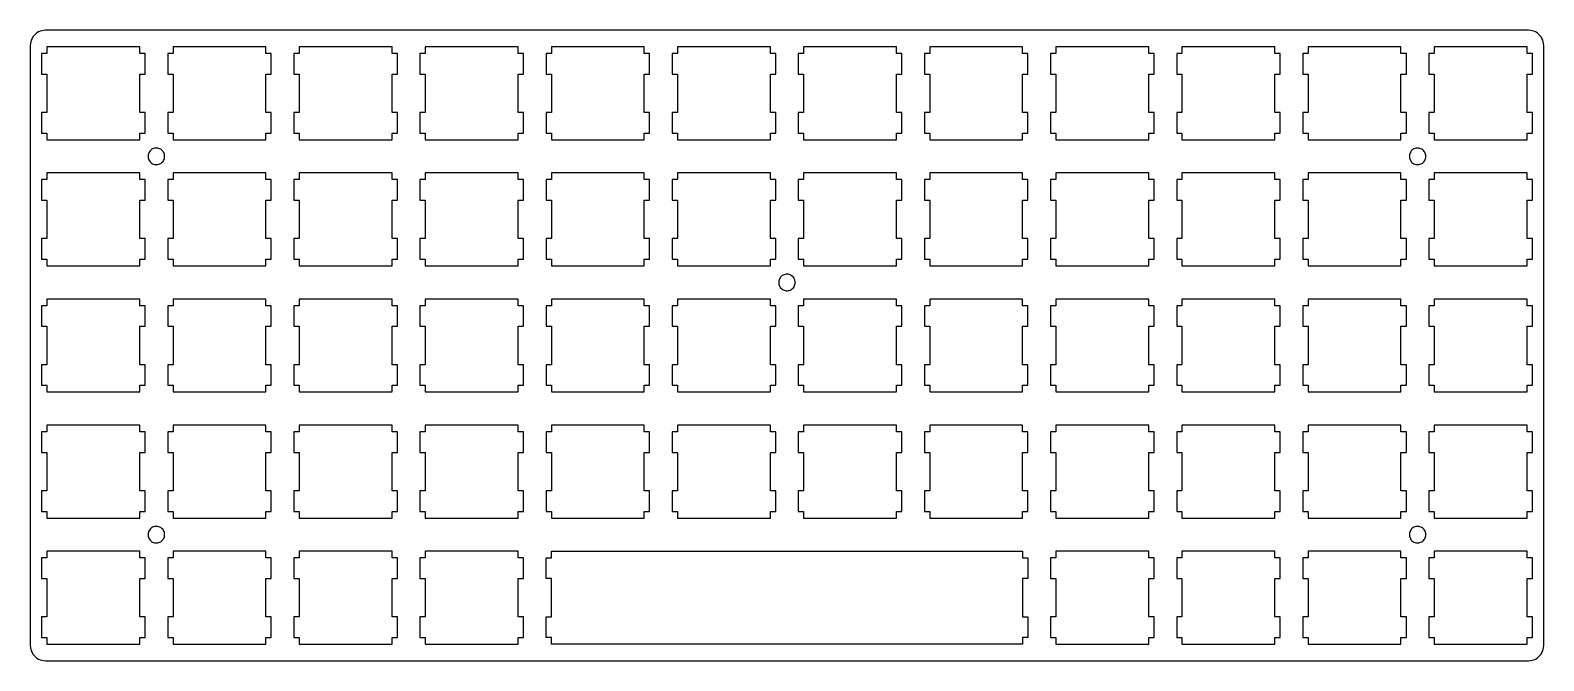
# Model space of a CAD drawing. Header units: millimetres. Extents: x -64 to 164, y 0 to 95.
import ezdxf

# ---------------------------------------------------------------- set-up
doc = ezdxf.new("R2010")
doc.units = ezdxf.units.MM
doc.layers.get('0').update_dxf_attribs({"linetype": 'CONTINUOUS'})

msp = doc.modelspace()

# ---------------------------------------------------------------- linework, layer by layer
for points in [[(164.15, 2.29), (164.15, 92.71), (164.13, 92.99), (164.08, 93.26), (164, 93.52), (163.88, 93.78), (163.74, 94.01), (163.57, 94.23), (163.37, 94.43), (163.16, 94.6), (162.92, 94.74), (162.67, 94.85), (162.41, 94.93), (162.13, 94.98), (161.86, 95), (-61.57, 95), (-61.84, 94.98), (-62.12, 94.93), (-62.38, 94.85), (-62.63, 94.74), (-62.87, 94.6), (-63.08, 94.43), (-63.28, 94.23), (-63.45, 94.01), (-63.59, 93.78), (-63.71, 93.52), (-63.79, 93.26), (-63.84, 92.99), (-63.85, 92.71), (-63.85, 2.29), (-63.84, 2.01), (-63.79, 1.74), (-63.71, 1.48), (-63.59, 1.22), (-63.45, 0.99), (-63.28, 0.77), (-63.08, 0.57), (-62.87, 0.4), (-62.63, 0.26), (-62.38, 0.15), (-62.12, 0.07), (-61.84, 0.02), (-61.57, 0), (161.86, 0), (162.13, 0.02), (162.41, 0.07), (162.67, 0.15), (162.92, 0.26), (163.16, 0.4), (163.37, 0.57), (163.57, 0.77), (163.74, 0.99), (163.88, 1.22), (164, 1.48), (164.08, 1.74), (164.13, 2.01)], [(-46.55, 88.4), (-46.55, 91.5), (-47.36, 91.5), (-47.36, 92.5), (-61.35, 92.5), (-61.35, 91.5), (-62.15, 91.5), (-62.15, 88.4), (-61.35, 88.4), (-61.35, 82.6), (-62.15, 82.6), (-62.15, 79.5), (-61.35, 79.5), (-61.35, 78.5), (-47.36, 78.5), (-47.36, 79.5), (-46.55, 79.5), (-46.55, 82.6), (-47.36, 82.6), (-47.36, 88.4)], [(-27.55, 88.4), (-27.55, 91.5), (-28.36, 91.5), (-28.36, 92.5), (-42.35, 92.5), (-42.35, 91.5), (-43.15, 91.5), (-43.15, 88.4), (-42.35, 88.4), (-42.35, 82.6), (-43.15, 82.6), (-43.15, 79.5), (-42.35, 79.5), (-42.35, 78.5), (-28.36, 78.5), (-28.36, 79.5), (-27.55, 79.5), (-27.55, 82.6), (-28.36, 82.6), (-28.36, 88.4)], [(-8.55, 88.4), (-8.55, 91.5), (-9.36, 91.5), (-9.36, 92.5), (-23.35, 92.5), (-23.35, 91.5), (-24.15, 91.5), (-24.15, 88.4), (-23.35, 88.4), (-23.35, 82.6), (-24.15, 82.6), (-24.15, 79.5), (-23.35, 79.5), (-23.35, 78.5), (-9.36, 78.5), (-9.36, 79.5), (-8.55, 79.5), (-8.55, 82.6), (-9.36, 82.6), (-9.36, 88.4)], [(10.45, 88.4), (10.45, 91.5), (9.64, 91.5), (9.64, 92.5), (-4.35, 92.5), (-4.35, 91.5), (-5.15, 91.5), (-5.15, 88.4), (-4.35, 88.4), (-4.35, 82.6), (-5.15, 82.6), (-5.15, 79.5), (-4.35, 79.5), (-4.35, 78.5), (9.64, 78.5), (9.64, 79.5), (10.45, 79.5), (10.45, 82.6), (9.64, 82.6), (9.64, 88.4)], [(29.45, 88.4), (29.45, 91.5), (28.64, 91.5), (28.64, 92.5), (14.65, 92.5), (14.65, 91.5), (13.85, 91.5), (13.85, 88.4), (14.65, 88.4), (14.65, 82.6), (13.85, 82.6), (13.85, 79.5), (14.65, 79.5), (14.65, 78.5), (28.64, 78.5), (28.64, 79.5), (29.45, 79.5), (29.45, 82.6), (28.64, 82.6), (28.64, 88.4)], [(48.45, 88.4), (48.45, 91.5), (47.64, 91.5), (47.64, 92.5), (33.65, 92.5), (33.65, 91.5), (32.85, 91.5), (32.85, 88.4), (33.65, 88.4), (33.65, 82.6), (32.85, 82.6), (32.85, 79.5), (33.65, 79.5), (33.65, 78.5), (47.64, 78.5), (47.64, 79.5), (48.45, 79.5), (48.45, 82.6), (47.64, 82.6), (47.64, 88.4)], [(67.45, 88.4), (67.45, 91.5), (66.64, 91.5), (66.64, 92.5), (52.65, 92.5), (52.65, 91.5), (51.85, 91.5), (51.85, 88.4), (52.65, 88.4), (52.65, 82.6), (51.85, 82.6), (51.85, 79.5), (52.65, 79.5), (52.65, 78.5), (66.64, 78.5), (66.64, 79.5), (67.45, 79.5), (67.45, 82.6), (66.64, 82.6), (66.64, 88.4)], [(86.45, 88.4), (86.45, 91.5), (85.64, 91.5), (85.64, 92.5), (71.65, 92.5), (71.65, 91.5), (70.85, 91.5), (70.85, 88.4), (71.65, 88.4), (71.65, 82.6), (70.85, 82.6), (70.85, 79.5), (71.65, 79.5), (71.65, 78.5), (85.64, 78.5), (85.64, 79.5), (86.45, 79.5), (86.45, 82.6), (85.64, 82.6), (85.64, 88.4)], [(105.45, 88.4), (105.45, 91.5), (104.64, 91.5), (104.64, 92.5), (90.65, 92.5), (90.65, 91.5), (89.85, 91.5), (89.85, 88.4), (90.65, 88.4), (90.65, 82.6), (89.85, 82.6), (89.85, 79.5), (90.65, 79.5), (90.65, 78.5), (104.64, 78.5), (104.64, 79.5), (105.45, 79.5), (105.45, 82.6), (104.64, 82.6), (104.64, 88.4)], [(124.45, 88.4), (124.45, 91.5), (123.64, 91.5), (123.64, 92.5), (109.65, 92.5), (109.65, 91.5), (108.85, 91.5), (108.85, 88.4), (109.65, 88.4), (109.65, 82.6), (108.85, 82.6), (108.85, 79.5), (109.65, 79.5), (109.65, 78.5), (123.64, 78.5), (123.64, 79.5), (124.45, 79.5), (124.45, 82.6), (123.64, 82.6), (123.64, 88.4)], [(143.45, 88.4), (143.45, 91.5), (142.64, 91.5), (142.64, 92.5), (128.65, 92.5), (128.65, 91.5), (127.85, 91.5), (127.85, 88.4), (128.65, 88.4), (128.65, 82.6), (127.85, 82.6), (127.85, 79.5), (128.65, 79.5), (128.65, 78.5), (142.64, 78.5), (142.64, 79.5), (143.45, 79.5), (143.45, 82.6), (142.64, 82.6), (142.64, 88.4)], [(162.45, 88.4), (162.45, 91.5), (161.64, 91.5), (161.64, 92.5), (147.65, 92.5), (147.65, 91.5), (146.85, 91.5), (146.85, 88.4), (147.65, 88.4), (147.65, 82.6), (146.85, 82.6), (146.85, 79.5), (147.65, 79.5), (147.65, 78.5), (161.64, 78.5), (161.64, 79.5), (162.45, 79.5), (162.45, 82.6), (161.64, 82.6), (161.64, 88.4)], [(-43.62, 76.16), (-43.65, 76.32), (-43.7, 76.47), (-43.77, 76.61), (-43.85, 76.75), (-43.96, 76.87), (-44.08, 76.98), (-44.21, 77.07), (-44.35, 77.14), (-44.5, 77.2), (-44.66, 77.23), (-44.81, 77.25), (-44.98, 77.24), (-45.13, 77.22), (-45.29, 77.17), (-45.43, 77.11), (-45.57, 77.03), (-45.7, 76.93), (-45.81, 76.81), (-45.9, 76.68), (-45.98, 76.54), (-46.04, 76.39), (-46.08, 76.24), (-46.1, 76.08), (-46.1, 75.92), (-46.08, 75.76), (-46.04, 75.61), (-45.98, 75.46), (-45.9, 75.32), (-45.81, 75.19), (-45.7, 75.07), (-45.57, 74.97), (-45.43, 74.89), (-45.29, 74.83), (-45.13, 74.78), (-44.98, 74.76), (-44.81, 74.75), (-44.66, 74.77), (-44.5, 74.8), (-44.35, 74.86), (-44.21, 74.93), (-44.08, 75.02), (-43.96, 75.13), (-43.85, 75.25), (-43.77, 75.39), (-43.7, 75.53), (-43.65, 75.68), (-43.62, 75.84), (-43.61, 76)], [(146.38, 76.16), (146.35, 76.32), (146.3, 76.47), (146.23, 76.61), (146.15, 76.75), (146.04, 76.87), (145.92, 76.98), (145.79, 77.07), (145.65, 77.14), (145.5, 77.2), (145.34, 77.23), (145.19, 77.25), (145.03, 77.24), (144.87, 77.22), (144.71, 77.17), (144.57, 77.11), (144.43, 77.03), (144.3, 76.93), (144.19, 76.81), (144.1, 76.68), (144.02, 76.54), (143.96, 76.39), (143.92, 76.24), (143.9, 76.08), (143.9, 75.92), (143.92, 75.76), (143.96, 75.61), (144.02, 75.46), (144.1, 75.32), (144.19, 75.19), (144.3, 75.07), (144.43, 74.97), (144.57, 74.89), (144.71, 74.83), (144.87, 74.78), (145.03, 74.76), (145.19, 74.75), (145.34, 74.77), (145.5, 74.8), (145.65, 74.86), (145.79, 74.93), (145.92, 75.02), (146.04, 75.13), (146.15, 75.25), (146.23, 75.39), (146.3, 75.53), (146.35, 75.68), (146.38, 75.84), (146.4, 76)], [(-46.55, 69.4), (-46.55, 72.5), (-47.36, 72.5), (-47.36, 73.5), (-61.35, 73.5), (-61.35, 72.5), (-62.15, 72.5), (-62.15, 69.4), (-61.35, 69.4), (-61.35, 63.6), (-62.15, 63.6), (-62.15, 60.5), (-61.35, 60.5), (-61.35, 59.5), (-47.36, 59.5), (-47.36, 60.5), (-46.55, 60.5), (-46.55, 63.6), (-47.36, 63.6), (-47.36, 69.4)], [(-27.55, 69.4), (-27.55, 72.5), (-28.36, 72.5), (-28.36, 73.5), (-42.35, 73.5), (-42.35, 72.5), (-43.15, 72.5), (-43.15, 69.4), (-42.35, 69.4), (-42.35, 63.6), (-43.15, 63.6), (-43.15, 60.5), (-42.35, 60.5), (-42.35, 59.5), (-28.36, 59.5), (-28.36, 60.5), (-27.55, 60.5), (-27.55, 63.6), (-28.36, 63.6), (-28.36, 69.4)], [(-8.55, 69.4), (-8.55, 72.5), (-9.36, 72.5), (-9.36, 73.5), (-23.35, 73.5), (-23.35, 72.5), (-24.15, 72.5), (-24.15, 69.4), (-23.35, 69.4), (-23.35, 63.6), (-24.15, 63.6), (-24.15, 60.5), (-23.35, 60.5), (-23.35, 59.5), (-9.36, 59.5), (-9.36, 60.5), (-8.55, 60.5), (-8.55, 63.6), (-9.36, 63.6), (-9.36, 69.4)], [(10.45, 69.4), (10.45, 72.5), (9.64, 72.5), (9.64, 73.5), (-4.35, 73.5), (-4.35, 72.5), (-5.15, 72.5), (-5.15, 69.4), (-4.35, 69.4), (-4.35, 63.6), (-5.15, 63.6), (-5.15, 60.5), (-4.35, 60.5), (-4.35, 59.5), (9.64, 59.5), (9.64, 60.5), (10.45, 60.5), (10.45, 63.6), (9.64, 63.6), (9.64, 69.4)], [(29.45, 69.4), (29.45, 72.5), (28.64, 72.5), (28.64, 73.5), (14.65, 73.5), (14.65, 72.5), (13.85, 72.5), (13.85, 69.4), (14.65, 69.4), (14.65, 63.6), (13.85, 63.6), (13.85, 60.5), (14.65, 60.5), (14.65, 59.5), (28.64, 59.5), (28.64, 60.5), (29.45, 60.5), (29.45, 63.6), (28.64, 63.6), (28.64, 69.4)], [(48.45, 69.4), (48.45, 72.5), (47.64, 72.5), (47.64, 73.5), (33.65, 73.5), (33.65, 72.5), (32.85, 72.5), (32.85, 69.4), (33.65, 69.4), (33.65, 63.6), (32.85, 63.6), (32.85, 60.5), (33.65, 60.5), (33.65, 59.5), (47.64, 59.5), (47.64, 60.5), (48.45, 60.5), (48.45, 63.6), (47.64, 63.6), (47.64, 69.4)], [(67.45, 69.4), (67.45, 72.5), (66.64, 72.5), (66.64, 73.5), (52.65, 73.5), (52.65, 72.5), (51.85, 72.5), (51.85, 69.4), (52.65, 69.4), (52.65, 63.6), (51.85, 63.6), (51.85, 60.5), (52.65, 60.5), (52.65, 59.5), (66.64, 59.5), (66.64, 60.5), (67.45, 60.5), (67.45, 63.6), (66.64, 63.6), (66.64, 69.4)], [(86.45, 69.4), (86.45, 72.5), (85.64, 72.5), (85.64, 73.5), (71.65, 73.5), (71.65, 72.5), (70.85, 72.5), (70.85, 69.4), (71.65, 69.4), (71.65, 63.6), (70.85, 63.6), (70.85, 60.5), (71.65, 60.5), (71.65, 59.5), (85.64, 59.5), (85.64, 60.5), (86.45, 60.5), (86.45, 63.6), (85.64, 63.6), (85.64, 69.4)], [(105.45, 69.4), (105.45, 72.5), (104.64, 72.5), (104.64, 73.5), (90.65, 73.5), (90.65, 72.5), (89.85, 72.5), (89.85, 69.4), (90.65, 69.4), (90.65, 63.6), (89.85, 63.6), (89.85, 60.5), (90.65, 60.5), (90.65, 59.5), (104.64, 59.5), (104.64, 60.5), (105.45, 60.5), (105.45, 63.6), (104.64, 63.6), (104.64, 69.4)], [(123.64, 63.6), (123.64, 69.4), (124.45, 69.4), (124.45, 72.5), (123.64, 72.5), (123.64, 73.5), (109.65, 73.5), (109.65, 72.5), (108.85, 72.5), (108.85, 69.4), (109.65, 69.4), (109.65, 63.6), (108.85, 63.6), (108.85, 60.5), (109.65, 60.5), (109.65, 59.5), (123.64, 59.5), (123.64, 60.5), (124.45, 60.5), (124.45, 63.6)], [(143.45, 69.4), (143.45, 72.5), (142.64, 72.5), (142.64, 73.5), (128.65, 73.5), (128.65, 72.5), (127.85, 72.5), (127.85, 69.4), (128.65, 69.4), (128.65, 63.6), (127.85, 63.6), (127.85, 60.5), (128.65, 60.5), (128.65, 59.5), (142.64, 59.5), (142.64, 60.5), (143.45, 60.5), (143.45, 63.6), (142.64, 63.6), (142.64, 69.4)], [(161.64, 63.6), (161.64, 69.4), (162.45, 69.4), (162.45, 72.5), (161.64, 72.5), (161.64, 73.5), (147.65, 73.5), (147.65, 72.5), (146.85, 72.5), (146.85, 69.4), (147.65, 69.4), (147.65, 63.6), (146.85, 63.6), (146.85, 60.5), (147.65, 60.5), (147.65, 59.5), (161.64, 59.5), (161.64, 60.5), (162.45, 60.5), (162.45, 63.6)], [(51.38, 57.16), (51.35, 57.32), (51.3, 57.47), (51.23, 57.61), (51.15, 57.75), (51.04, 57.87), (50.92, 57.98), (50.79, 58.07), (50.65, 58.14), (50.5, 58.2), (50.34, 58.23), (50.19, 58.25), (50.02, 58.24), (49.87, 58.22), (49.71, 58.17), (49.57, 58.11), (49.43, 58.03), (49.3, 57.93), (49.19, 57.81), (49.1, 57.68), (49.02, 57.54), (48.96, 57.39), (48.92, 57.24), (48.9, 57.08), (48.9, 56.92), (48.92, 56.76), (48.96, 56.61), (49.02, 56.46), (49.1, 56.32), (49.19, 56.19), (49.3, 56.07), (49.43, 55.97), (49.57, 55.89), (49.71, 55.83), (49.87, 55.78), (50.02, 55.76), (50.19, 55.75), (50.34, 55.77), (50.5, 55.8), (50.65, 55.86), (50.79, 55.93), (50.92, 56.02), (51.04, 56.13), (51.15, 56.25), (51.23, 56.39), (51.3, 56.53), (51.35, 56.68), (51.38, 56.84), (51.4, 57)], [(-46.55, 50.4), (-46.55, 53.5), (-47.36, 53.5), (-47.36, 54.5), (-61.35, 54.5), (-61.35, 53.5), (-62.15, 53.5), (-62.15, 50.4), (-61.35, 50.4), (-61.35, 44.6), (-62.15, 44.6), (-62.15, 41.5), (-61.35, 41.5), (-61.35, 40.5), (-47.36, 40.5), (-47.36, 41.5), (-46.55, 41.5), (-46.55, 44.6), (-47.36, 44.6), (-47.36, 50.4)], [(-27.55, 50.4), (-27.55, 53.5), (-28.36, 53.5), (-28.36, 54.5), (-42.35, 54.5), (-42.35, 53.5), (-43.15, 53.5), (-43.15, 50.4), (-42.35, 50.4), (-42.35, 44.6), (-43.15, 44.6), (-43.15, 41.5), (-42.35, 41.5), (-42.35, 40.5), (-28.36, 40.5), (-28.36, 41.5), (-27.55, 41.5), (-27.55, 44.6), (-28.36, 44.6), (-28.36, 50.4)], [(-8.55, 50.4), (-8.55, 53.5), (-9.36, 53.5), (-9.36, 54.5), (-23.35, 54.5), (-23.35, 53.5), (-24.15, 53.5), (-24.15, 50.4), (-23.35, 50.4), (-23.35, 44.6), (-24.15, 44.6), (-24.15, 41.5), (-23.35, 41.5), (-23.35, 40.5), (-9.36, 40.5), (-9.36, 41.5), (-8.55, 41.5), (-8.55, 44.6), (-9.36, 44.6), (-9.36, 50.4)], [(10.45, 50.4), (10.45, 53.5), (9.64, 53.5), (9.64, 54.5), (-4.35, 54.5), (-4.35, 53.5), (-5.15, 53.5), (-5.15, 50.4), (-4.35, 50.4), (-4.35, 44.6), (-5.15, 44.6), (-5.15, 41.5), (-4.35, 41.5), (-4.35, 40.5), (9.64, 40.5), (9.64, 41.5), (10.45, 41.5), (10.45, 44.6), (9.64, 44.6), (9.64, 50.4)], [(29.45, 50.4), (29.45, 53.5), (28.64, 53.5), (28.64, 54.5), (14.65, 54.5), (14.65, 53.5), (13.85, 53.5), (13.85, 50.4), (14.65, 50.4), (14.65, 44.6), (13.85, 44.6), (13.85, 41.5), (14.65, 41.5), (14.65, 40.5), (28.64, 40.5), (28.64, 41.5), (29.45, 41.5), (29.45, 44.6), (28.64, 44.6), (28.64, 50.4)], [(48.45, 50.4), (48.45, 53.5), (47.64, 53.5), (47.64, 54.5), (33.65, 54.5), (33.65, 53.5), (32.85, 53.5), (32.85, 50.4), (33.65, 50.4), (33.65, 44.6), (32.85, 44.6), (32.85, 41.5), (33.65, 41.5), (33.65, 40.5), (47.64, 40.5), (47.64, 41.5), (48.45, 41.5), (48.45, 44.6), (47.64, 44.6), (47.64, 50.4)], [(67.45, 50.4), (67.45, 53.5), (66.64, 53.5), (66.64, 54.5), (52.65, 54.5), (52.65, 53.5), (51.85, 53.5), (51.85, 50.4), (52.65, 50.4), (52.65, 44.6), (51.85, 44.6), (51.85, 41.5), (52.65, 41.5), (52.65, 40.5), (66.64, 40.5), (66.64, 41.5), (67.45, 41.5), (67.45, 44.6), (66.64, 44.6), (66.64, 50.4)], [(86.45, 50.4), (86.45, 53.5), (85.64, 53.5), (85.64, 54.5), (71.65, 54.5), (71.65, 53.5), (70.85, 53.5), (70.85, 50.4), (71.65, 50.4), (71.65, 44.6), (70.85, 44.6), (70.85, 41.5), (71.65, 41.5), (71.65, 40.5), (85.64, 40.5), (85.64, 41.5), (86.45, 41.5), (86.45, 44.6), (85.64, 44.6), (85.64, 50.4)], [(105.45, 50.4), (105.45, 53.5), (104.64, 53.5), (104.64, 54.5), (90.65, 54.5), (90.65, 53.5), (89.85, 53.5), (89.85, 50.4), (90.65, 50.4), (90.65, 44.6), (89.85, 44.6), (89.85, 41.5), (90.65, 41.5), (90.65, 40.5), (104.64, 40.5), (104.64, 41.5), (105.45, 41.5), (105.45, 44.6), (104.64, 44.6), (104.64, 50.4)], [(123.64, 44.6), (123.64, 50.4), (124.45, 50.4), (124.45, 53.5), (123.64, 53.5), (123.64, 54.5), (109.65, 54.5), (109.65, 53.5), (108.85, 53.5), (108.85, 50.4), (109.65, 50.4), (109.65, 44.6), (108.85, 44.6), (108.85, 41.5), (109.65, 41.5), (109.65, 40.5), (123.64, 40.5), (123.64, 41.5), (124.45, 41.5), (124.45, 44.6)], [(143.45, 50.4), (143.45, 53.5), (142.64, 53.5), (142.64, 54.5), (128.65, 54.5), (128.65, 53.5), (127.85, 53.5), (127.85, 50.4), (128.65, 50.4), (128.65, 44.6), (127.85, 44.6), (127.85, 41.5), (128.65, 41.5), (128.65, 40.5), (142.64, 40.5), (142.64, 41.5), (143.45, 41.5), (143.45, 44.6), (142.64, 44.6), (142.64, 50.4)], [(161.64, 44.6), (161.64, 50.4), (162.45, 50.4), (162.45, 53.5), (161.64, 53.5), (161.64, 54.5), (147.65, 54.5), (147.65, 53.5), (146.85, 53.5), (146.85, 50.4), (147.65, 50.4), (147.65, 44.6), (146.85, 44.6), (146.85, 41.5), (147.65, 41.5), (147.65, 40.5), (161.64, 40.5), (161.64, 41.5), (162.45, 41.5), (162.45, 44.6)], [(-46.55, 31.4), (-46.55, 34.5), (-47.36, 34.5), (-47.36, 35.5), (-61.35, 35.5), (-61.35, 34.5), (-62.15, 34.5), (-62.15, 31.4), (-61.35, 31.4), (-61.35, 25.6), (-62.15, 25.6), (-62.15, 22.5), (-61.35, 22.5), (-61.35, 21.5), (-47.36, 21.5), (-47.36, 22.5), (-46.55, 22.5), (-46.55, 25.6), (-47.36, 25.6), (-47.36, 31.4)], [(-27.55, 31.4), (-27.55, 34.5), (-28.36, 34.5), (-28.36, 35.5), (-42.35, 35.5), (-42.35, 34.5), (-43.15, 34.5), (-43.15, 31.4), (-42.35, 31.4), (-42.35, 25.6), (-43.15, 25.6), (-43.15, 22.5), (-42.35, 22.5), (-42.35, 21.5), (-28.36, 21.5), (-28.36, 22.5), (-27.55, 22.5), (-27.55, 25.6), (-28.36, 25.6), (-28.36, 31.4)], [(-8.55, 31.4), (-8.55, 34.5), (-9.36, 34.5), (-9.36, 35.5), (-23.35, 35.5), (-23.35, 34.5), (-24.15, 34.5), (-24.15, 31.4), (-23.35, 31.4), (-23.35, 25.6), (-24.15, 25.6), (-24.15, 22.5), (-23.35, 22.5), (-23.35, 21.5), (-9.36, 21.5), (-9.36, 22.5), (-8.55, 22.5), (-8.55, 25.6), (-9.36, 25.6), (-9.36, 31.4)], [(10.45, 31.4), (10.45, 34.5), (9.64, 34.5), (9.64, 35.5), (-4.35, 35.5), (-4.35, 34.5), (-5.15, 34.5), (-5.15, 31.4), (-4.35, 31.4), (-4.35, 25.6), (-5.15, 25.6), (-5.15, 22.5), (-4.35, 22.5), (-4.35, 21.5), (9.64, 21.5), (9.64, 22.5), (10.45, 22.5), (10.45, 25.6), (9.64, 25.6), (9.64, 31.4)], [(28.64, 25.6), (28.64, 31.4), (29.45, 31.4), (29.45, 34.5), (28.64, 34.5), (28.64, 35.5), (14.65, 35.5), (14.65, 34.5), (13.85, 34.5), (13.85, 31.4), (14.65, 31.4), (14.65, 25.6), (13.85, 25.6), (13.85, 22.5), (14.65, 22.5), (14.65, 21.5), (28.64, 21.5), (28.64, 22.5), (29.45, 22.5), (29.45, 25.6)], [(48.45, 31.4), (48.45, 34.5), (47.64, 34.5), (47.64, 35.5), (33.65, 35.5), (33.65, 34.5), (32.85, 34.5), (32.85, 31.4), (33.65, 31.4), (33.65, 25.6), (32.85, 25.6), (32.85, 22.5), (33.65, 22.5), (33.65, 21.5), (47.64, 21.5), (47.64, 22.5), (48.45, 22.5), (48.45, 25.6), (47.64, 25.6), (47.64, 31.4)], [(66.64, 25.6), (66.64, 31.4), (67.45, 31.4), (67.45, 34.5), (66.64, 34.5), (66.64, 35.5), (52.65, 35.5), (52.65, 34.5), (51.85, 34.5), (51.85, 31.4), (52.65, 31.4), (52.65, 25.6), (51.85, 25.6), (51.85, 22.5), (52.65, 22.5), (52.65, 21.5), (66.64, 21.5), (66.64, 22.5), (67.45, 22.5), (67.45, 25.6)], [(86.45, 31.4), (86.45, 34.5), (85.64, 34.5), (85.64, 35.5), (71.65, 35.5), (71.65, 34.5), (70.85, 34.5), (70.85, 31.4), (71.65, 31.4), (71.65, 25.6), (70.85, 25.6), (70.85, 22.5), (71.65, 22.5), (71.65, 21.5), (85.64, 21.5), (85.64, 22.5), (86.45, 22.5), (86.45, 25.6), (85.64, 25.6), (85.64, 31.4)], [(105.45, 31.4), (105.45, 34.5), (104.64, 34.5), (104.64, 35.5), (90.65, 35.5), (90.65, 34.5), (89.85, 34.5), (89.85, 31.4), (90.65, 31.4), (90.65, 25.6), (89.85, 25.6), (89.85, 22.5), (90.65, 22.5), (90.65, 21.5), (104.64, 21.5), (104.64, 22.5), (105.45, 22.5), (105.45, 25.6), (104.64, 25.6), (104.64, 31.4)], [(123.64, 25.6), (123.64, 31.4), (124.45, 31.4), (124.45, 34.5), (123.64, 34.5), (123.64, 35.5), (109.65, 35.5), (109.65, 34.5), (108.85, 34.5), (108.85, 31.4), (109.65, 31.4), (109.65, 25.6), (108.85, 25.6), (108.85, 22.5), (109.65, 22.5), (109.65, 21.5), (123.64, 21.5), (123.64, 22.5), (124.45, 22.5), (124.45, 25.6)], [(142.64, 25.6), (142.64, 31.4), (143.45, 31.4), (143.45, 34.5), (142.64, 34.5), (142.64, 35.5), (128.65, 35.5), (128.65, 34.5), (127.85, 34.5), (127.85, 31.4), (128.65, 31.4), (128.65, 25.6), (127.85, 25.6), (127.85, 22.5), (128.65, 22.5), (128.65, 21.5), (142.64, 21.5), (142.64, 22.5), (143.45, 22.5), (143.45, 25.6)], [(161.64, 25.6), (161.64, 31.4), (162.45, 31.4), (162.45, 34.5), (161.64, 34.5), (161.64, 35.5), (147.65, 35.5), (147.65, 34.5), (146.85, 34.5), (146.85, 31.4), (147.65, 31.4), (147.65, 25.6), (146.85, 25.6), (146.85, 22.5), (147.65, 22.5), (147.65, 21.5), (161.64, 21.5), (161.64, 22.5), (162.45, 22.5), (162.45, 25.6)], [(-43.62, 19.16), (-43.65, 19.32), (-43.7, 19.47), (-43.77, 19.61), (-43.85, 19.75), (-43.96, 19.87), (-44.08, 19.98), (-44.21, 20.07), (-44.35, 20.14), (-44.5, 20.2), (-44.66, 20.23), (-44.81, 20.25), (-44.98, 20.24), (-45.13, 20.22), (-45.29, 20.17), (-45.43, 20.11), (-45.57, 20.03), (-45.7, 19.93), (-45.81, 19.81), (-45.9, 19.68), (-45.98, 19.54), (-46.04, 19.39), (-46.08, 19.24), (-46.1, 19.08), (-46.1, 18.92), (-46.08, 18.76), (-46.04, 18.61), (-45.98, 18.46), (-45.9, 18.32), (-45.81, 18.19), (-45.7, 18.07), (-45.57, 17.97), (-45.43, 17.89), (-45.29, 17.83), (-45.13, 17.78), (-44.98, 17.76), (-44.81, 17.75), (-44.66, 17.77), (-44.5, 17.8), (-44.35, 17.86), (-44.21, 17.93), (-44.08, 18.02), (-43.96, 18.13), (-43.85, 18.25), (-43.77, 18.39), (-43.7, 18.53), (-43.65, 18.68), (-43.62, 18.84), (-43.61, 19)], [(146.38, 19.16), (146.35, 19.32), (146.3, 19.47), (146.23, 19.61), (146.15, 19.75), (146.04, 19.87), (145.92, 19.98), (145.79, 20.07), (145.65, 20.14), (145.5, 20.2), (145.34, 20.23), (145.19, 20.25), (145.03, 20.24), (144.87, 20.22), (144.71, 20.17), (144.57, 20.11), (144.43, 20.03), (144.3, 19.93), (144.19, 19.81), (144.1, 19.68), (144.02, 19.54), (143.96, 19.39), (143.92, 19.24), (143.9, 19.08), (143.9, 18.92), (143.92, 18.76), (143.96, 18.61), (144.02, 18.46), (144.1, 18.32), (144.19, 18.19), (144.3, 18.07), (144.43, 17.97), (144.57, 17.89), (144.71, 17.83), (144.87, 17.78), (145.03, 17.76), (145.19, 17.75), (145.34, 17.77), (145.5, 17.8), (145.65, 17.86), (145.79, 17.93), (145.92, 18.02), (146.04, 18.13), (146.15, 18.25), (146.23, 18.39), (146.3, 18.53), (146.35, 18.68), (146.38, 18.84), (146.4, 19)], [(-46.55, 12.4), (-46.55, 15.5), (-47.36, 15.5), (-47.36, 16.5), (-61.35, 16.5), (-61.35, 15.5), (-62.15, 15.5), (-62.15, 12.4), (-61.35, 12.4), (-61.35, 6.6), (-62.15, 6.6), (-62.15, 3.5), (-61.35, 3.5), (-61.35, 2.5), (-47.36, 2.5), (-47.36, 3.5), (-46.55, 3.5), (-46.55, 6.6), (-47.36, 6.6), (-47.36, 12.4)], [(-27.55, 12.4), (-27.55, 15.5), (-28.36, 15.5), (-28.36, 16.5), (-42.35, 16.5), (-42.35, 15.5), (-43.15, 15.5), (-43.15, 12.4), (-42.35, 12.4), (-42.35, 6.6), (-43.15, 6.6), (-43.15, 3.5), (-42.35, 3.5), (-42.35, 2.5), (-28.36, 2.5), (-28.36, 3.5), (-27.55, 3.5), (-27.55, 6.6), (-28.36, 6.6), (-28.36, 12.4)], [(-9.36, 6.6), (-9.36, 12.4), (-8.55, 12.4), (-8.55, 15.5), (-9.36, 15.5), (-9.36, 16.5), (-23.35, 16.5), (-23.35, 15.5), (-24.15, 15.5), (-24.15, 12.4), (-23.35, 12.4), (-23.35, 6.6), (-24.15, 6.6), (-24.15, 3.5), (-23.35, 3.5), (-23.35, 2.5), (-9.36, 2.5), (-9.36, 3.5), (-8.55, 3.5), (-8.55, 6.6)], [(9.64, 6.6), (9.64, 12.4), (10.45, 12.4), (10.45, 15.5), (9.64, 15.5), (9.64, 16.5), (-4.35, 16.5), (-4.35, 15.5), (-5.15, 15.5), (-5.15, 12.4), (-4.35, 12.4), (-4.35, 6.6), (-5.15, 6.6), (-5.15, 3.5), (-4.35, 3.5), (-4.35, 2.5), (9.64, 2.5), (9.64, 3.5), (10.45, 3.5), (10.45, 6.6)], [(14.65, 6.6), (14.65, 12.4), (13.85, 12.4), (13.85, 15.5), (14.65, 15.5), (14.65, 16.5), (85.64, 16.5), (85.64, 15.5), (86.45, 15.5), (86.45, 12.4), (85.64, 12.4), (85.64, 6.6), (86.45, 6.6), (86.45, 3.5), (85.64, 3.5), (85.64, 2.5), (14.65, 2.5), (14.65, 3.5), (13.85, 3.5), (13.85, 6.6)], [(104.64, 6.6), (104.64, 12.4), (105.45, 12.4), (105.45, 15.5), (104.64, 15.5), (104.64, 16.5), (90.65, 16.5), (90.65, 15.5), (89.85, 15.5), (89.85, 12.4), (90.65, 12.4), (90.65, 6.6), (89.85, 6.6), (89.85, 3.5), (90.65, 3.5), (90.65, 2.5), (104.64, 2.5), (104.64, 3.5), (105.45, 3.5), (105.45, 6.6)], [(124.45, 12.4), (124.45, 15.5), (123.64, 15.5), (123.64, 16.5), (109.65, 16.5), (109.65, 15.5), (108.85, 15.5), (108.85, 12.4), (109.65, 12.4), (109.65, 6.6), (108.85, 6.6), (108.85, 3.5), (109.65, 3.5), (109.65, 2.5), (123.64, 2.5), (123.64, 3.5), (124.45, 3.5), (124.45, 6.6), (123.64, 6.6), (123.64, 12.4)], [(143.45, 12.4), (143.45, 15.5), (142.64, 15.5), (142.64, 16.5), (128.65, 16.5), (128.65, 15.5), (127.85, 15.5), (127.85, 12.4), (128.65, 12.4), (128.65, 6.6), (127.85, 6.6), (127.85, 3.5), (128.65, 3.5), (128.65, 2.5), (142.64, 2.5), (142.64, 3.5), (143.45, 3.5), (143.45, 6.6), (142.64, 6.6), (142.64, 12.4)], [(162.45, 12.4), (162.45, 15.5), (161.64, 15.5), (161.64, 16.5), (147.65, 16.5), (147.65, 15.5), (146.85, 15.5), (146.85, 12.4), (147.65, 12.4), (147.65, 6.6), (146.85, 6.6), (146.85, 3.5), (147.65, 3.5), (147.65, 2.5), (161.64, 2.5), (161.64, 3.5), (162.45, 3.5), (162.45, 6.6), (161.64, 6.6), (161.64, 12.4)]]:
    msp.add_lwpolyline(points, close=True)

doc.saveas('drawing.dxf')
